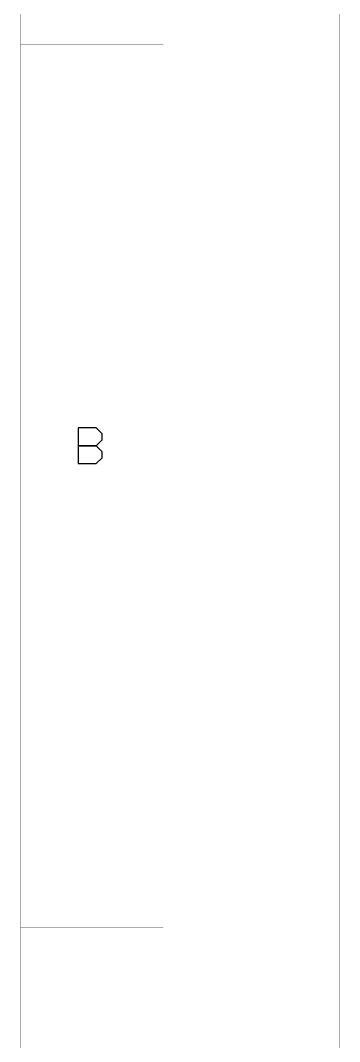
# Model space of a CAD drawing. Header units: millimetres. Extents: x 235 to 830, y 272 to 692.
# Drawn here: x 801.7 to 829.2, y 359.9 to 447.8 of the extents above; entities that cross this region are included whole.
import ezdxf

# ---------------------------------------------------------------- set-up
doc = ezdxf.new("R2010")
doc.units = ezdxf.units.MM
doc.layers.add('Mechanical1', color=6, linetype='Continuous')

msp = doc.modelspace()

# ---------------------------------------------------------------- linework, layer by layer
at = {"layer": 'Mechanical1'}
for p, q in [((806.69, 412.728), (806.69, 409.653)), ((808.227, 412.728), (806.69, 412.728)), ((808.74, 412.216), (808.227, 412.728)), ((808.227, 411.191), (808.74, 411.703)), ((808.74, 411.703), (808.74, 412.216)), ((808.227, 411.191), (806.69, 411.191)), ((806.69, 411.191), (808.227, 411.191)), ((808.74, 410.678), (808.227, 411.191)), ((808.74, 410.166), (808.74, 410.678)), ((806.69, 409.653), (808.227, 409.653)), ((808.227, 409.653), (808.74, 410.166))]:
    msp.add_line(p, q, dxfattribs=at)
at = {"layer": 'Mechanical1', "const_width": 0.0127}
for points in [[(829.189, 272.022), (829.189, 692.022)], [(801.712, 293.733), (801.712, 673.733)], [(801.712, 445.733), (814.017, 445.733)], [(801.712, 369.733), (814.017, 369.733)]]:
    msp.add_lwpolyline(points, dxfattribs=at)
at = {"layer": 'Mechanical1', "const_width": 0.00635}
for points in [[(801.709, 445.733, 1), (801.715, 445.733, 1)], [(814.014, 445.733, 1), (814.02, 445.733, 1)], [(801.709, 369.733, 1), (801.715, 369.733, 1)], [(814.014, 369.733, 1), (814.02, 369.733, 1)]]:
    msp.add_lwpolyline(points, format="xyb", close=True, dxfattribs=at)

doc.saveas('drawing.dxf')
